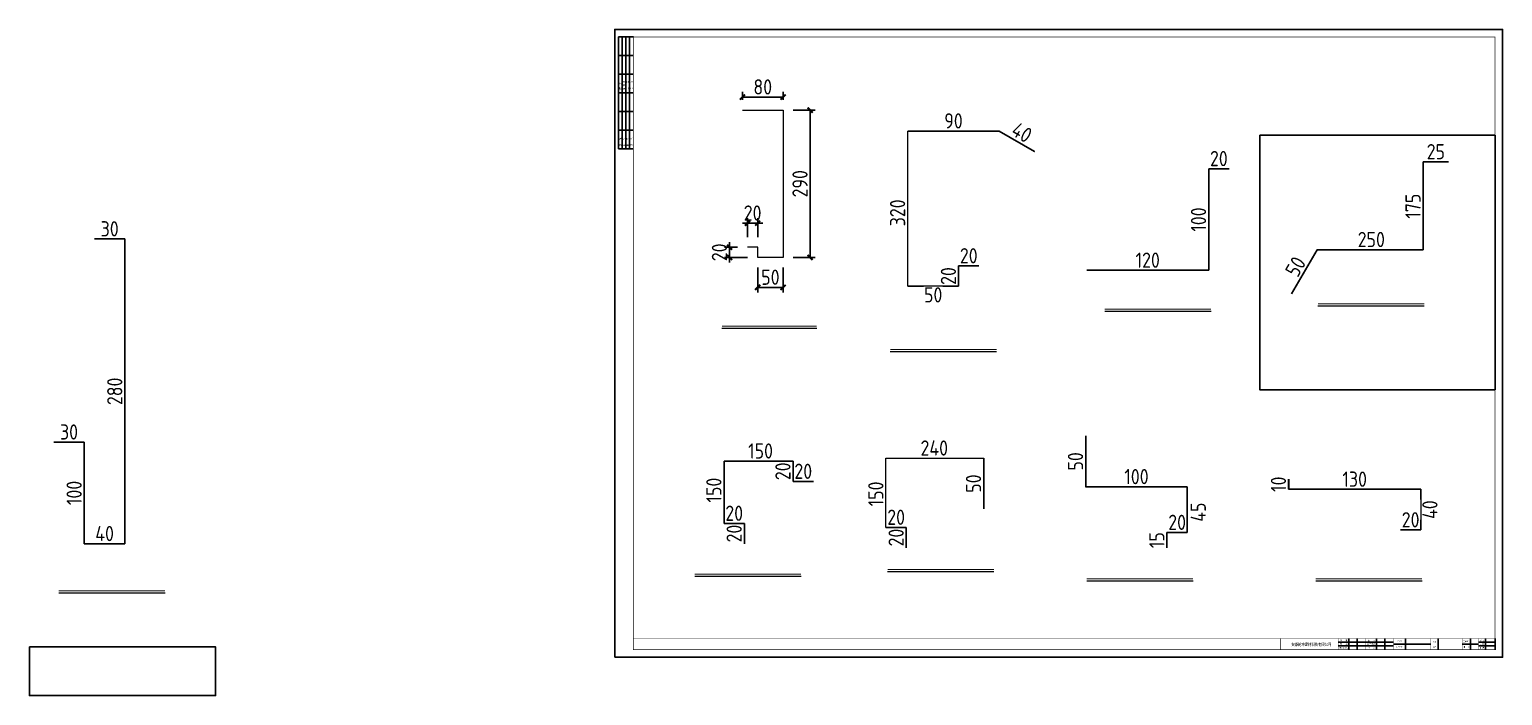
# Model space of a CAD drawing. Extents: x -196983 to 471790, y -783661 to 190401.
# Drawn here: x 329016 to 358007, y -9425 to 3690 of the extents above; entities that cross this region are included whole.
import ezdxf

# ---------------------------------------------------------------- set-up
doc = ezdxf.new("R2010")
doc.units = 0
doc.header["$LTSCALE"] = 1000
doc.header["$MEASUREMENT"] = 0
doc.layers.add('_TCH_MASK', color=7, linetype='Continuous')
doc.layers.add('PUB_TITLE', color=4, linetype='Continuous')
doc.styles.get("Standard").update_dxf_attribs({"font": 'gbenor.shx', "bigfont": 'gbcbig.shx'})
doc.styles.add('图框', font='')
doc.styles.get('图框').set_extended_font_data('SimSun')
doc.dimstyles.get("Standard").update_dxf_attribs({"dimscale": 100, "dimtxt": 3.5, "dimasz": 1, "dimexe": 2.5, "dimexo": 3, "dimgap": 1.5, "dimtad": 1, "dimdec": 0, "dimzin": 0, "dimdsep": 46, "dimtxsty": 'Standard', "dimblk": 'ARCHTICK', "dimcen": 0.09, "dimadec": 0, "dimazin": 0, "dimtfac": 1, "dimtdec": 0, "dimtix": 1, "dimtmove": 2, "dimatfit": 3, "dimfxl": 1, "dimtolj": 1, "dimtzin": 0, "dimarcsym": 0})

# ---------------------------------------------------------------- blocks, each defined once
blk = doc.blocks.new('*D1783')
at = {"layer": '_TCH_MASK', "color": 0, "lineweight": -2}
blk.add_line((349803, -4314), (349803, -5314), dxfattribs=at)
at = {"layer": 'Defpoints', "color": 0}
for p in [(349803, -4314), (349803, -5314), (349803, -5314)]:
    blk.add_point(p, dxfattribs=at)
at = {"layer": '_TCH_MASK', "color": 0, "lineweight": 15, "insert": (349603, -4814), "char_height": 300, "attachment_point": 5, "rotation": 90}
blk.add_mtext('\\A1;50', dxfattribs=at)
blk = doc.blocks.new('_ArchTick')
at = {"color": 0, "linetype": 'ByBlock', "const_width": 0.4}
blk.add_lwpolyline([(-0.5, -0.5), (0.5, 0.5)], dxfattribs=at)
blk = doc.blocks.new('*D1784')
at = {"layer": '_TCH_MASK', "color": 0, "lineweight": -2}
blk.add_line((351803, -5314), (349803, -5314), dxfattribs=at)
at = {"layer": 'Defpoints', "color": 0}
for p in [(349803, -5314), (349803, -5314), (351803, -5314)]:
    blk.add_point(p, dxfattribs=at)
at = {"layer": '_TCH_MASK', "color": 0, "lineweight": 15, "insert": (350803, -5114), "char_height": 300, "attachment_point": 5}
blk.add_mtext('\\A1;100', dxfattribs=at)
blk = doc.blocks.new('*D1785')
at = {"layer": '_TCH_MASK', "color": 0, "lineweight": -2}
blk.add_line((351803, -5314), (351803, -6214), dxfattribs=at)
at = {"layer": 'Defpoints', "color": 0}
for p in [(351803, -5314), (351803, -6214), (351803, -6214)]:
    blk.add_point(p, dxfattribs=at)
at = {"layer": '_TCH_MASK', "color": 0, "lineweight": 15, "insert": (352019, -5814), "char_height": 300, "attachment_point": 5, "rotation": 90}
blk.add_mtext('\\A1;45', dxfattribs=at)
blk = doc.blocks.new('*D1786')
at = {"layer": '_TCH_MASK', "color": 0, "lineweight": -2}
blk.add_line((351403, -6214), (351803, -6214), dxfattribs=at)
at = {"layer": 'Defpoints', "color": 0}
for p in [(351403, -6214), (351803, -6214), (351803, -6214)]:
    blk.add_point(p, dxfattribs=at)
at = {"layer": '_TCH_MASK', "color": 0, "lineweight": 15, "insert": (351603, -6014), "char_height": 300, "attachment_point": 5}
blk.add_mtext('\\A1;20', dxfattribs=at)
blk = doc.blocks.new('*D1787')
at = {"layer": '_TCH_MASK', "color": 0, "lineweight": -2}
blk.add_line((351403, -6514), (351403, -6214), dxfattribs=at)
at = {"layer": 'Defpoints', "color": 0}
for p in [(351403, -6214), (351403, -6214), (351403, -6514)]:
    blk.add_point(p, dxfattribs=at)
at = {"layer": '_TCH_MASK', "color": 0, "lineweight": 15, "insert": (351203, -6364), "char_height": 300, "attachment_point": 5, "rotation": 90}
blk.add_mtext('\\A1;15', dxfattribs=at)
blk = doc.blocks.new('*D1788')
at = {"layer": '_TCH_MASK', "color": 0, "lineweight": -2}
blk.add_line((353798, -5164), (353798, -5364), dxfattribs=at)
at = {"layer": 'Defpoints', "color": 0}
for p in [(353798, -5164), (353798, -5364), (353798, -5364)]:
    blk.add_point(p, dxfattribs=at)
at = {"layer": '_TCH_MASK', "color": 0, "lineweight": 15, "insert": (353598, -5264), "char_height": 300, "attachment_point": 5, "rotation": 90}
blk.add_mtext('\\A1;10', dxfattribs=at)
blk = doc.blocks.new('*D1789')
at = {"layer": '_TCH_MASK', "color": 0, "lineweight": -2}
blk.add_line((353798, -5364), (356398, -5364), dxfattribs=at)
at = {"layer": 'Defpoints', "color": 0}
for p in [(353798, -5364), (356398, -5364), (356398, -5364)]:
    blk.add_point(p, dxfattribs=at)
at = {"layer": '_TCH_MASK', "color": 0, "lineweight": 15, "insert": (355098, -5164), "char_height": 300, "attachment_point": 5}
blk.add_mtext('\\A1;130', dxfattribs=at)
blk = doc.blocks.new('*D1790')
at = {"layer": '_TCH_MASK', "color": 0, "lineweight": -2}
for p, q in [((356398, -5364), (356398, -5564)), ((356398, -6164), (356398, -5964))]:
    blk.add_line(p, q, dxfattribs=at)
at = {"layer": 'Defpoints', "color": 0}
for p in [(356398, -5364), (356398, -6164), (356398, -6164)]:
    blk.add_point(p, dxfattribs=at)
at = {"layer": '_TCH_MASK', "color": 0, "lineweight": 15, "insert": (356578, -5764), "char_height": 300, "attachment_point": 5, "rotation": 90}
blk.add_mtext('\\A1;40', dxfattribs=at)
blk = doc.blocks.new('*D1791')
at = {"layer": '_TCH_MASK', "color": 0, "lineweight": -2}
blk.add_line((355998, -6164), (356398, -6164), dxfattribs=at)
at = {"layer": 'Defpoints', "color": 0}
for p in [(355998, -6164), (356398, -6164), (356398, -6164)]:
    blk.add_point(p, dxfattribs=at)
at = {"layer": '_TCH_MASK', "color": 0, "lineweight": 15, "insert": (356198, -5964), "char_height": 300, "attachment_point": 5}
blk.add_mtext('\\A1;20', dxfattribs=at)
blk = doc.blocks.new('*D1838')
at = {"layer": '_TCH_MASK', "color": 0, "lineweight": -2}
blk.add_line((346273, -6514), (346273, -6114), dxfattribs=at)
at = {"layer": 'Defpoints', "color": 0}
for p in [(346273, -6114), (346273, -6114), (346273, -6514)]:
    blk.add_point(p, dxfattribs=at)
at = {"layer": '_TCH_MASK', "color": 0, "lineweight": 15, "insert": (346073, -6314), "char_height": 300, "attachment_point": 5, "rotation": 90}
blk.add_mtext('\\A1;20', dxfattribs=at)
blk = doc.blocks.new('*D1839')
at = {"layer": '_TCH_MASK', "color": 0, "lineweight": -2}
blk.add_line((346273, -6114), (345873, -6114), dxfattribs=at)
at = {"layer": 'Defpoints', "color": 0}
for p in [(345873, -6114), (345873, -6114), (346273, -6114)]:
    blk.add_point(p, dxfattribs=at)
at = {"layer": '_TCH_MASK', "color": 0, "lineweight": 15, "insert": (346073, -5914), "char_height": 300, "attachment_point": 5}
blk.add_mtext('\\A1;20', dxfattribs=at)
blk = doc.blocks.new('*D1840')
at = {"layer": '_TCH_MASK', "color": 0, "lineweight": -2}
blk.add_line((347796, -4751), (347796, -5751), dxfattribs=at)
at = {"layer": 'Defpoints', "color": 0}
for p in [(347796, -4751), (347796, -5751), (347796, -5751)]:
    blk.add_point(p, dxfattribs=at)
at = {"layer": '_TCH_MASK', "color": 0, "lineweight": 15, "insert": (347596, -5251), "char_height": 300, "attachment_point": 5, "rotation": 90}
blk.add_mtext('\\A1;50', dxfattribs=at)
blk = doc.blocks.new('*D1841')
at = {"layer": '_TCH_MASK', "color": 0, "lineweight": -2}
blk.add_line((344445, -5209), (344045, -5209), dxfattribs=at)
at = {"layer": 'Defpoints', "color": 0}
for p in [(344045, -5209), (344045, -5209), (344445, -5209)]:
    blk.add_point(p, dxfattribs=at)
at = {"layer": '_TCH_MASK', "color": 0, "lineweight": 15, "insert": (344245, -5009), "char_height": 300, "attachment_point": 5}
blk.add_mtext('\\A1;20', dxfattribs=at)
blk = doc.blocks.new('*D1825')
at = {"layer": '_TCH_MASK', "color": 0, "lineweight": -2}
blk.add_line((344045, -5209), (344045, -4809), dxfattribs=at)
at = {"layer": 'Defpoints', "color": 0}
for p in [(344045, -4809), (344045, -4809), (344045, -5209)]:
    blk.add_point(p, dxfattribs=at)
at = {"layer": '_TCH_MASK', "color": 0, "lineweight": 15, "insert": (343845, -5009), "char_height": 300, "attachment_point": 5, "rotation": 90}
blk.add_mtext('\\A1;20', dxfattribs=at)
blk = doc.blocks.new('*D1826')
at = {"layer": '_TCH_MASK', "color": 0, "lineweight": -2}
blk.add_line((343086, -6035), (342686, -6035), dxfattribs=at)
at = {"layer": 'Defpoints', "color": 0}
for p in [(342686, -6035), (342686, -6035), (343086, -6035)]:
    blk.add_point(p, dxfattribs=at)
at = {"layer": '_TCH_MASK', "color": 0, "lineweight": 15, "insert": (342886, -5835), "char_height": 300, "attachment_point": 5}
blk.add_mtext('\\A1;20', dxfattribs=at)
blk = doc.blocks.new('*D1827')
at = {"layer": '_TCH_MASK', "color": 0, "lineweight": -2}
blk.add_line((343086, -6435), (343086, -6035), dxfattribs=at)
at = {"layer": 'Defpoints', "color": 0}
for p in [(343086, -6035), (343086, -6035), (343086, -6435)]:
    blk.add_point(p, dxfattribs=at)
at = {"layer": '_TCH_MASK', "color": 0, "lineweight": 15, "insert": (342886, -6235), "char_height": 300, "attachment_point": 5, "rotation": 90}
blk.add_mtext('\\A1;20', dxfattribs=at)
blk = doc.blocks.new('*D1828')
at = {"layer": '_TCH_MASK', "color": 0, "lineweight": -2}
blk.add_line((356945, 1084), (356445, 1084), dxfattribs=at)
at = {"layer": 'Defpoints', "color": 0}
for p in [(356445, 1084), (356445, 1084), (356945, 1084)]:
    blk.add_point(p, dxfattribs=at)
at = {"layer": '_TCH_MASK', "color": 0, "lineweight": 15, "insert": (356695, 1284), "char_height": 300, "attachment_point": 5}
blk.add_mtext('\\A1;25', dxfattribs=at)
blk = doc.blocks.new('*D1829')
at = {"layer": '_TCH_MASK', "color": 0, "lineweight": -2}
blk.add_line((353857, -1512), (354357, -646), dxfattribs=at)
at = {"layer": 'Defpoints', "color": 0}
for p in [(354357, -646), (354357, -646), (353857, -1512)]:
    blk.add_point(p, dxfattribs=at)
at = {"layer": '_TCH_MASK', "color": 0, "lineweight": 15, "insert": (353934, -979), "char_height": 300, "attachment_point": 5, "rotation": 60}
blk.add_mtext('\\A1;50', dxfattribs=at)
blk = doc.blocks.new('*D1830')
at = {"layer": '_TCH_MASK', "color": 0, "lineweight": -2}
blk.add_line((349824, -1052), (352224, -1052), dxfattribs=at)
at = {"layer": 'Defpoints', "color": 0}
for p in [(349824, -1052), (352224, -1052), (352224, -1052)]:
    blk.add_point(p, dxfattribs=at)
at = {"layer": '_TCH_MASK', "color": 0, "lineweight": 15, "insert": (351024, -852), "char_height": 300, "attachment_point": 5}
blk.add_mtext('\\A1;120', dxfattribs=at)
blk = doc.blocks.new('*D1831')
at = {"layer": '_TCH_MASK', "color": 0, "lineweight": -2}
blk.add_line((352224, 948), (352224, -1052), dxfattribs=at)
at = {"layer": 'Defpoints', "color": 0}
for p in [(352224, 948), (352224, -1052), (352224, -1052)]:
    blk.add_point(p, dxfattribs=at)
at = {"layer": '_TCH_MASK', "color": 0, "lineweight": 15, "insert": (352024, -52), "char_height": 300, "attachment_point": 5, "rotation": 90}
blk.add_mtext('\\A1;100', dxfattribs=at)
blk = doc.blocks.new('*D1832')
at = {"layer": '_TCH_MASK', "color": 0, "lineweight": -2}
blk.add_line((352224, 948), (352624, 948), dxfattribs=at)
at = {"layer": 'Defpoints', "color": 0}
for p in [(352224, 948), (352624, 948), (352624, 948)]:
    blk.add_point(p, dxfattribs=at)
at = {"layer": '_TCH_MASK', "color": 0, "lineweight": 15, "insert": (352424, 1148), "char_height": 300, "attachment_point": 5}
blk.add_mtext('\\A1;20', dxfattribs=at)
blk = doc.blocks.new('*D1833')
at = {"layer": '_TCH_MASK', "color": 0, "lineweight": -2}
blk.add_line((347702, -965), (347302, -965), dxfattribs=at)
at = {"layer": 'Defpoints', "color": 0}
for p in [(347302, -965), (347302, -965), (347702, -965)]:
    blk.add_point(p, dxfattribs=at)
at = {"layer": '_TCH_MASK', "color": 0, "lineweight": 15, "insert": (347502, -765), "char_height": 300, "attachment_point": 5}
blk.add_mtext('\\A1;20', dxfattribs=at)
blk = doc.blocks.new('*D1834')
at = {"layer": '_TCH_MASK', "color": 0, "lineweight": -2}
blk.add_line((347302, -965), (347302, -1365), dxfattribs=at)
at = {"layer": 'Defpoints', "color": 0}
for p in [(347302, -965), (347302, -1365), (347302, -1365)]:
    blk.add_point(p, dxfattribs=at)
at = {"layer": '_TCH_MASK', "color": 0, "lineweight": 15, "insert": (347102, -1165), "char_height": 300, "attachment_point": 5, "rotation": 90}
blk.add_mtext('\\A1;20', dxfattribs=at)
blk = doc.blocks.new('*D1835')
at = {"layer": '_TCH_MASK', "color": 0, "lineweight": -2}
for p, q in [((346302, -1365), (346614, -1365)), ((347302, -1365), (346989, -1365))]:
    blk.add_line(p, q, dxfattribs=at)
at = {"layer": 'Defpoints', "color": 0}
for p in [(346302, -1365), (347302, -1365), (347302, -1365)]:
    blk.add_point(p, dxfattribs=at)
at = {"layer": '_TCH_MASK', "color": 0, "lineweight": 15, "insert": (346802, -1535), "char_height": 300, "attachment_point": 5}
blk.add_mtext('\\A1;50', dxfattribs=at)
blk = doc.blocks.new('*D1836')
at = {"layer": '_TCH_MASK', "color": 0, "lineweight": -2}
blk.add_line((346302, 1690), (348102, 1690), dxfattribs=at)
at = {"layer": 'Defpoints', "color": 0}
for p in [(346302, 1690), (348102, 1690), (348102, 1690)]:
    blk.add_point(p, dxfattribs=at)
at = {"layer": '_TCH_MASK', "color": 0, "lineweight": 15, "insert": (347202, 1890), "char_height": 300, "attachment_point": 5}
blk.add_mtext('\\A1;90', dxfattribs=at)
blk = doc.blocks.new('*D1837')
at = {"layer": '_TCH_MASK', "color": 0, "lineweight": -2}
blk.add_line((348102, 1690), (348794, 1290), dxfattribs=at)
at = {"layer": 'Defpoints', "color": 0}
for p in [(348102, 1690), (348794, 1290), (348794, 1290)]:
    blk.add_point(p, dxfattribs=at)
at = {"layer": '_TCH_MASK', "color": 0, "lineweight": 15, "insert": (348548, 1664), "char_height": 300, "attachment_point": 5, "rotation": 330}
blk.add_mtext('\\A1;40', dxfattribs=at)
blk = doc.blocks.new('*D1820')
at = {"layer": '_TCH_MASK', "color": 0, "lineweight": -2}
for p, q in [((343048, 2302), (343048, 2459)), ((343848, 2359), (343048, 2359)), ((343848, 2302), (343848, 2459))]:
    blk.add_line(p, q, dxfattribs=at)
at = {"layer": 'Defpoints', "color": 0}
for p in [(343048, 2359), (343048, 2102), (343848, 2102)]:
    blk.add_point(p, dxfattribs=at)
at = {"layer": '_TCH_MASK', "color": 0, "lineweight": -2, "xscale": 100, "yscale": 100, "zscale": 100, "rotation": 180}
blk.add_blockref('_ArchTick', (343048, 2359), dxfattribs=at)
at = {"layer": '_TCH_MASK', "color": 0, "lineweight": -2, "xscale": 100, "yscale": 100, "zscale": 100}
blk.add_blockref('_ArchTick', (343848, 2359), dxfattribs=at)
at = {"layer": '_TCH_MASK', "color": 0, "lineweight": 15, "insert": (343448, 2559), "char_height": 300, "attachment_point": 5}
blk.add_mtext('\\A1;80', dxfattribs=at)
blk = doc.blocks.new('*D1821')
at = {"layer": '_TCH_MASK', "color": 0, "lineweight": -2}
for p, q in [((344048, 2102), (344481, 2102)), ((344381, 2102), (344381, -798)), ((344048, -798), (344481, -798))]:
    blk.add_line(p, q, dxfattribs=at)
at = {"layer": 'Defpoints', "color": 0}
for p in [(343848, 2102), (343848, -798), (344381, -798)]:
    blk.add_point(p, dxfattribs=at)
at = {"layer": '_TCH_MASK', "color": 0, "lineweight": -2, "xscale": 100, "yscale": 100, "zscale": 100}
for p, rotation in [((344381, 2102), 90), ((344381, -798), 270)]:
    blk.add_blockref('_ArchTick', p, dxfattribs=dict(at, rotation=rotation))
at = {"layer": '_TCH_MASK', "color": 0, "lineweight": 15, "insert": (344181, 652), "char_height": 300, "attachment_point": 5, "rotation": 90}
blk.add_mtext('\\A1;290', dxfattribs=at)
blk = doc.blocks.new('*D1822')
at = {"layer": '_TCH_MASK', "color": 0, "lineweight": -2}
for p, q in [((343348, -998), (343348, -1488)), ((343848, -998), (343848, -1488)), ((343348, -1388), (343848, -1388))]:
    blk.add_line(p, q, dxfattribs=at)
at = {"layer": 'Defpoints', "color": 0}
for p in [(343348, -798), (343848, -798), (343848, -1388)]:
    blk.add_point(p, dxfattribs=at)
at = {"layer": '_TCH_MASK', "color": 0, "lineweight": -2, "xscale": 100, "yscale": 100, "zscale": 100, "rotation": 180}
blk.add_blockref('_ArchTick', (343348, -1388), dxfattribs=at)
at = {"layer": '_TCH_MASK', "color": 0, "lineweight": -2, "xscale": 100, "yscale": 100, "zscale": 100}
blk.add_blockref('_ArchTick', (343848, -1388), dxfattribs=at)
at = {"layer": '_TCH_MASK', "color": 0, "lineweight": 15, "insert": (343598, -1188), "char_height": 300, "attachment_point": 5}
blk.add_mtext('\\A1;50', dxfattribs=at)
blk = doc.blocks.new('*D1823')
at = {"layer": '_TCH_MASK', "color": 0, "lineweight": -2}
for p, q in [((342795, -598), (342795, -498)), ((342948, -598), (342695, -598)), ((343148, -798), (342695, -798)), ((342795, -798), (342795, -598)), ((342795, -798), (342795, -898))]:
    blk.add_line(p, q, dxfattribs=at)
at = {"layer": 'Defpoints', "color": 0}
for p in [(342795, -598), (343148, -598), (343348, -798)]:
    blk.add_point(p, dxfattribs=at)
at = {"layer": '_TCH_MASK', "color": 0, "lineweight": -2, "xscale": 100, "yscale": 100, "zscale": 100}
for p, rotation in [((342795, -598), 270), ((342795, -798), 90)]:
    blk.add_blockref('_ArchTick', p, dxfattribs=dict(at, rotation=rotation))
at = {"layer": '_TCH_MASK', "color": 0, "lineweight": 15, "insert": (342595, -698), "char_height": 300, "attachment_point": 5, "rotation": 90}
blk.add_mtext('\\A1;20', dxfattribs=at)
blk = doc.blocks.new('*D1824')
at = {"layer": '_TCH_MASK', "color": 0, "lineweight": -2}
for p, q in [((343148, -124), (343048, -124)), ((343148, -398), (343148, -24)), ((343148, -124), (343348, -124)), ((343348, -398), (343348, -24)), ((343348, -124), (343448, -124))]:
    blk.add_line(p, q, dxfattribs=at)
at = {"layer": 'Defpoints', "color": 0}
for p in [(343348, -124), (343148, -598), (343348, -598)]:
    blk.add_point(p, dxfattribs=at)
at = {"layer": '_TCH_MASK', "color": 0, "lineweight": -2, "xscale": 100, "yscale": 100, "zscale": 100}
blk.add_blockref('_ArchTick', (343148, -124), dxfattribs=at)
at = {"layer": '_TCH_MASK', "color": 0, "lineweight": -2, "xscale": 100, "yscale": 100, "zscale": 100, "rotation": 180}
blk.add_blockref('_ArchTick', (343348, -124), dxfattribs=at)
at = {"layer": '_TCH_MASK', "color": 0, "lineweight": 15, "insert": (343248, 76), "char_height": 300, "attachment_point": 5}
blk.add_mtext('\\A1;20', dxfattribs=at)
blk = doc.blocks.new('$titleblk$00000095')
for p, q in [((-150, 20), (-150, 0)), ((-150, 20), (0, 20)), ((-125, 20), (-125, 0)), ((-100, 20), (-100, 0)), ((-75, 20), (-75, 0)), ((-75, 20), (-75, 0)), ((-50, 20), (-50, 0)), ((-25, 20), (-25, 0)), ((0, 20), (0, 0)), ((-150, 15), (-75, 15)), ((-150, 10), (-75, 10)), ((-150, 5), (-75, 5)), ((-75, 15), (0, 15)), ((-75, 10), (0, 10)), ((-75, 5), (0, 5))]:
    blk.add_line(p, q)
at = {"width": 0.8}
for s, p in [('建   筑', (-146.4, 15.6)), ('结   构', (-146.4, 10.9)), ('通   讯', (-146.4, 0.9)), ('电   气', (-146.4, 5.6)), ('给 排 水', (-71, 10.9)), ('暖  通', (-70.3, 15.7)), ('工   艺', (-70.3, 6.1)), ('自   控', (-70.3, 1.2))]:
    blk.add_text(s, height=3.51, dxfattribs=at).set_placement(p)
blk = doc.blocks.new('新块')
for p, q in [((-5840, 800), (-8800, 800)), ((-8240, 400), (-8240, 1000)), ((-7780, 400), (-7780, 1000)), ((-6760, 400), (-6760, 1000)), ((-6300, 400), (-6300, 1000)), ((-5200, 400), (-5200, 1000)), ((-3440, 400), (-3440, 1000)), ((-1720, 400), (-1720, 1000)), ((-400, 800), (-1280, 800)), ((-920, 400), (-920, 1000)), ((-400, 400), (-400, 1000)), ((-5840, 600), (-8800, 600)), ((-5840, 700), (-3840, 700)), ((-2160, 700), (-1280, 700)), ((-400, 600), (-1280, 600))]:
    blk.add_line(p, q)
for points, const_width in [([(-11880, 400), (-11880, 1000), (-400, 1000)], 32), ([(-8800, 400), (-8800, 1000)], 20), ([(-7320, 400), (-7320, 1000)], 20), ([(-5840, 400), (-5840, 1000)], 20), ([(-3840, 400), (-3840, 1000)], 20), ([(-2160, 400), (-2160, 1000)], 20), ([(-1280, 400), (-1280, 1000)], 20)]:
    blk.add_lwpolyline(points, dxfattribs=dict(const_width=const_width))
at = {"layer": 'PUB_TITLE'}
blk.add_lwpolyline([(-47560, 0), (0, 0), (0, 33640), (-47560, 33640)], close=True, dxfattribs=at)
at = {"layer": 'PUB_TITLE', "const_width": 40}
blk.add_lwpolyline([(-46560, 400), (-400, 400), (-400, 33240), (-46560, 33240)], close=True, dxfattribs=at)
at = {"layer": 'PUB_TITLE', "const_width": 32}
blk.add_lwpolyline([(-400, 1000), (-46560, 1000)], dxfattribs=at)
at = {"layer": 'PUB_TITLE', "xscale": 40, "yscale": 40, "zscale": 40, "rotation": 90}
blk.add_blockref('$titleblk$00000095', (-46560, 33240), dxfattribs=at)
at = {"style": '图框', "width": 0.8}
for s, height, p in [('审    定', 80, (-8701, 854)), ('校    对', 80, (-7217, 851)), ('工程名称', 80, (-5712, 794)), ('图纸', 80, (-3732, 778)), ('工程编号', 80, (-2112, 803)), ('阶 段', 80, (-1205, 851)), ('安徽乾坤建材科技有限公司', 160, (-11315, 604)), ('项目负责人', 80, (-8739, 457)), ('审    核', 80, (-8702, 659)), ('设计负责人', 80, (-7265, 659)), ('设 计 人', 80, (-7213, 457)), ('项目名称', 80, (-5712, 494)), ('名称', 80, (-3732, 498)), ('图   号', 80, (-2098, 504)), ('比 例', 80, (-1211, 457)), ('日 期', 80, (-1212, 659))]:
    blk.add_text(s, height=height, dxfattribs=at).set_placement(p)
for tag, p in [('审定人', (-8147, 838)), ('校对', (-6621, 837)), ('工程名称', (-5026, 781)), ('阶段', (-810, 832)), ('项目负责人', (-8228, 444)), ('审核人', (-8147, 641)), ('设计负责人', (-6745, 649)), ('设计人', (-6659, 447)), ('项目名称', (-5026, 479)), ('图名', (-3347, 649)), ('图号', (-1657, 502)), ('日期', (-905, 632)), ('比例', (-810, 446))]:
    blk.add_attdef(tag, p, '', height=120)
blk = doc.blocks.new('*D1850')
at = {"layer": '_TCH_MASK', "color": 0, "lineweight": -2}
blk.add_line((329495, -4435), (330095, -4435), dxfattribs=at)
at = {"layer": 'Defpoints', "color": 0}
for p in [(329495, -4435), (330095, -4435), (330095, -4435)]:
    blk.add_point(p, dxfattribs=at)
at = {"layer": '_TCH_MASK', "color": 0, "lineweight": 15, "insert": (329795, -4235), "char_height": 300, "attachment_point": 5}
blk.add_mtext('\\A1;30', dxfattribs=at)
blk = doc.blocks.new('*D1851')
at = {"layer": '_TCH_MASK', "color": 0, "lineweight": -2}
blk.add_line((330095, -4435), (330095, -6435), dxfattribs=at)
at = {"layer": 'Defpoints', "color": 0}
for p in [(330095, -4435), (330095, -6435), (330095, -6435)]:
    blk.add_point(p, dxfattribs=at)
at = {"layer": '_TCH_MASK', "color": 0, "lineweight": 15, "insert": (329895, -5435), "char_height": 300, "attachment_point": 5, "rotation": 90}
blk.add_mtext('\\A1;100', dxfattribs=at)
blk = doc.blocks.new('*D1852')
at = {"layer": '_TCH_MASK', "color": 0, "lineweight": -2}
blk.add_line((330895, -6435), (330095, -6435), dxfattribs=at)
at = {"layer": 'Defpoints', "color": 0}
for p in [(330095, -6435), (330095, -6435), (330895, -6435)]:
    blk.add_point(p, dxfattribs=at)
at = {"layer": '_TCH_MASK', "color": 0, "lineweight": 15, "insert": (330495, -6235), "char_height": 300, "attachment_point": 5}
blk.add_mtext('\\A1;40', dxfattribs=at)
blk = doc.blocks.new('*D1853')
at = {"layer": '_TCH_MASK', "color": 0, "lineweight": -2}
blk.add_line((330895, -6435), (330895, -435), dxfattribs=at)
at = {"layer": 'Defpoints', "color": 0}
for p in [(330895, -435), (330895, -435), (330895, -6435)]:
    blk.add_point(p, dxfattribs=at)
at = {"layer": '_TCH_MASK', "color": 0, "lineweight": 15, "insert": (330695, -3435), "char_height": 300, "attachment_point": 5, "rotation": 90}
blk.add_mtext('\\A1;280', dxfattribs=at)
blk = doc.blocks.new('*D1854')
at = {"layer": '_TCH_MASK', "color": 0, "lineweight": -2}
blk.add_line((330295, -435), (330895, -435), dxfattribs=at)
at = {"layer": 'Defpoints', "color": 0}
for p in [(330295, -435), (330895, -435), (330895, -435)]:
    blk.add_point(p, dxfattribs=at)
at = {"layer": '_TCH_MASK', "color": 0, "lineweight": 15, "insert": (330595, -235), "char_height": 300, "attachment_point": 5}
blk.add_mtext('\\A1;30', dxfattribs=at)

msp = doc.modelspace()

# ---------------------------------------------------------------- linework, layer by layer
at = {"color": 3}
for points in [[(357860.4, -3406.2), (353233, -3406.2), (353233, 1608.7), (357860.4, 1608.7)], [(329016, -8468.4), (332679.1, -8468.4), (332679.1, -9424.6), (329016, -9424.6)]]:
    msp.add_lwpolyline(points, close=True, dxfattribs=at)
at = {"layer": '_TCH_MASK', "lineweight": 15}
for p, q in [((343048.2, 2102.3), (343848.2, 2102.3)), ((343848.2, 2102.3), (343848.2, -797.7)), ((346301.6, -1365.1), (346301.6, 1690.4)), ((346301.6, 1690.4), (348101.6, 1690.4)), ((346301.6, -1365.1), (346301.6, 1690.4)), ((348101.6, 1690.4), (348794.4, 1290.4)), ((352624.1, 948), (352224.1, 948)), ((352224.1, 948), (352224.1, -1052)), ((356445.3, -645.8), (356445.3, 1083.9)), ((356445.3, 1083.9), (356945.3, 1083.9)), ((356445.3, 1083.9), (356445.3, -645.8)), ((330895, -434.8), (330295, -434.8)), ((330895, -6434.8), (330895, -434.8)), ((343348.2, -597.7), (343148.2, -597.7)), ((343348.2, -797.7), (343348.2, -597.7)), ((343848.2, -797.7), (343348.2, -797.7)), ((354357.1, -645.8), (353857.1, -1511.8)), ((354357.1, -645.8), (356445.3, -645.8)), ((356445.3, -645.8), (354357.1, -645.8)), ((347701.6, -965.1), (347301.6, -965.1)), ((347301.6, -965.1), (347301.6, -1365.1)), ((352224.1, -1052), (349824.1, -1052)), ((347301.6, -1365.1), (346301.6, -1365.1)), ((352271.3, -1860.1), (350178.2, -1860.1)), ((356465.6, -1760.1), (354372.5, -1760.1)), ((344510.1, -2197.2), (342645.1, -2197.2)), ((348048.8, -2659.4), (345955.7, -2659.4)), ((349802.6, -4313.8), (349802.6, -5313.8)), ((329495, -4434.8), (330095, -4434.8)), ((330095, -4434.8), (330095, -6434.8)), ((342685.6, -6035.2), (342685.6, -4809.1)), ((342685.6, -4809.1), (344044.5, -4809.1)), ((344044.5, -4809.1), (342685.6, -4809.1)), ((342685.6, -4809.1), (342685.6, -6035.2)), ((344044.5, -4809.1), (344044.5, -5209.1)), ((345873.2, -6113.6), (345873.2, -4750.9)), ((345873.2, -4750.9), (347796, -4750.9)), ((345873.2, -6113.6), (345873.2, -4750.9)), ((345873.2, -4750.9), (347796, -4750.9)), ((347796, -4750.9), (347796, -5750.9)), ((344044.5, -5209.1), (344444.5, -5209.1)), ((353798.3, -5164.2), (353798.3, -5364.2)), ((349802.6, -5313.8), (351802.6, -5313.8)), ((351802.6, -5313.8), (351802.6, -6213.8)), ((353798.3, -5364.2), (356398.3, -5364.2)), ((356398.3, -5364.2), (356398.3, -6164.2)), ((343085.6, -6035.2), (342685.6, -6035.2)), ((343085.6, -6435.2), (343085.6, -6035.2)), ((346273.2, -6113.6), (345873.2, -6113.6)), ((346273.2, -6513.6), (346273.2, -6113.6)), ((351802.6, -6213.8), (351402.6, -6213.8)), ((351402.6, -6213.8), (351402.6, -6513.8)), ((356398.3, -6164.2), (355998.3, -6164.2)), ((330095, -6434.8), (330895, -6434.8)), ((344201.6, -7080.7), (342108.5, -7080.7)), ((347996.9, -6986), (345903.8, -6986)), ((351916.5, -7173.3), (349823.4, -7173.3)), ((356423.3, -7173.3), (354330.2, -7173.3)), ((331686.8, -7406.2), (329593.7, -7406.2))]:
    msp.add_line(p, q, dxfattribs=at)
at = {"layer": '_TCH_MASK', "lineweight": 15, "const_width": 20}
for points in [[(354372.5, -1714.7), (356465.6, -1714.7)], [(350178.2, -1814.8), (352271.3, -1814.8)], [(342645.1, -2151.8), (344510.1, -2151.8)], [(345955.7, -2614.1), (348048.8, -2614.1)], [(345903.8, -6940.6), (347996.9, -6940.6)], [(342108.5, -7035.4), (344201.6, -7035.4)], [(349823.4, -7128), (351916.5, -7128)], [(354330.2, -7128), (356423.3, -7128)], [(329593.7, -7360.9), (331686.8, -7360.9)]]:
    msp.add_lwpolyline(points, dxfattribs=at)

# ---------------------------------------------------------------- block references
at = {"layer": '_TCH_MASK', "color": 0, "lineweight": 15, "xscale": 0.3674089793348685, "yscale": 0.3674089791775259, "zscale": 0.3674089791954135}
msp.add_blockref('新块', (358007.4, -8669.3), dxfattribs=at)

# ---------------------------------------------------------------- texts
at = {"layer": '_TCH_MASK', "lineweight": 15, "char_height": 300, "attachment_point": 5, "rotation": 90}
for s, insert in [('\\A1;320', (346101.6, 79.6)), ('\\A1;175', (356245.3, 211.3)), ('\\A1;150', (342485.6, -5379.6)), ('\\A1;150', (345673.2, -5454.7))]:
    msp.add_mtext(s, dxfattribs=dict(at, insert=insert))
at = {"layer": '_TCH_MASK', "lineweight": 15, "char_height": 300, "attachment_point": 5}
for s, insert in [('\\A1;250', (355424.3, -445.8)), ('\\A1;150', (343404.6, -4609.1)), ('\\A1;240', (346823.4, -4550.9))]:
    msp.add_mtext(s, dxfattribs=dict(at, insert=insert))

# ---------------------------------------------------------------- dimensions: what is measured, and where the dimension line sits
at = {"layer": '_TCH_MASK', "lineweight": 15}
for base, p1, p2, picture, middle in [((343048.2, 2359.2), (343848.2, 2102.3), (343048.2, 2102.3), '*D1820', (343448.2, 2559.2)), ((343348.2, -124.5), (343148.2, -597.7), (343348.2, -597.7), '*D1824', (343248.2, 75.5)), ((343848.2, -1387.9), (343348.2, -797.7), (343848.2, -797.7), '*D1822', (343598.2, -1187.9))]:
    dim = msp.add_linear_dim(base=base, p1=p1, p2=p2, dimstyle='Standard', override={"dimtxt": 3, "dimexe": 1, "dimexo": 2, "dimgap": 0.5, "dimlfac": 0.1}, dxfattribs=at)
    dim.commit()
    dim.dimension.update_dxf_attribs({"geometry": picture, "text_midpoint": middle})
for base, p1, p2, picture, middle in [((344380.6, -797.7), (343848.2, 2102.3), (343848.2, -797.7), '*D1821', (344180.6, 652.3)), ((342795.2, -597.7), (343348.2, -797.7), (343148.2, -597.7), '*D1823', (342595.2, -697.7))]:
    dim = msp.add_linear_dim(base=base, p1=p1, p2=p2, angle=90, dimstyle='Standard', override={"dimtxt": 3, "dimexe": 1, "dimexo": 2, "dimgap": 0.5, "dimlfac": 0.1}, dxfattribs=at)
    dim.commit()
    dim.dimension.update_dxf_attribs({"geometry": picture, "text_midpoint": middle})
for p1, p2, picture, middle in [((346301.6, 1690.4), (348101.6, 1690.4), '*D1836', (347201.6, 1890.4)), ((348101.6, 1690.4), (348794.4, 1290.4), '*D1837', (348548, 1663.6)), ((356945.3, 1083.9), (356445.3, 1083.9), '*D1828', (356695.3, 1283.9)), ((352224.1, 948), (352624.1, 948), '*D1832', (352424.1, 1148)), ((352224.1, 948), (352224.1, -1052), '*D1831', (352024.1, -52)), ((330295, -434.8), (330895, -434.8), '*D1854', (330595, -234.8)), ((347701.6, -965.1), (347301.6, -965.1), '*D1833', (347501.6, -765.1)), ((349824.1, -1052), (352224.1, -1052), '*D1830', (351024.1, -852)), ((353857.1, -1511.8), (354357.1, -645.8), '*D1829', (353933.9, -978.8)), ((347301.6, -965.1), (347301.6, -1365.1), '*D1834', (347101.6, -1165.1)), ((329495, -4434.8), (330095, -4434.8), '*D1850', (329795, -4234.8)), ((349802.6, -4313.8), (349802.6, -5313.8), '*D1783', (349602.6, -4813.8)), ((330095, -4434.8), (330095, -6434.8), '*D1851', (329895, -5434.8)), ((344044.5, -5209.1), (344044.5, -4809.1), '*D1825', (343844.5, -5009.1)), ((344444.5, -5209.1), (344044.5, -5209.1), '*D1841', (344244.5, -5009.1)), ((347796, -4750.9), (347796, -5750.9), '*D1840', (347596, -5250.9)), ((351802.6, -5313.8), (349802.6, -5313.8), '*D1784', (350802.6, -5113.8)), ((353798.3, -5164.2), (353798.3, -5364.2), '*D1788', (353598.3, -5264.2)), ((353798.3, -5364.2), (356398.3, -5364.2), '*D1789', (355098.3, -5164.2)), ((343085.6, -6035.2), (342685.6, -6035.2), '*D1826', (342885.6, -5835.2)), ((346273.2, -6113.6), (345873.2, -6113.6), '*D1839', (346073.2, -5913.6)), ((355998.3, -6164.2), (356398.3, -6164.2), '*D1791', (356198.3, -5964.2)), ((330895, -6434.8), (330095, -6434.8), '*D1852', (330495, -6234.8)), ((343085.6, -6435.2), (343085.6, -6035.2), '*D1827', (342885.6, -6235.2)), ((346273.2, -6513.6), (346273.2, -6113.6), '*D1838', (346073.2, -6313.6)), ((351402.6, -6213.8), (351802.6, -6213.8), '*D1786', (351602.6, -6013.8)), ((351402.6, -6513.8), (351402.6, -6213.8), '*D1787', (351202.6, -6363.8))]:
    dim = msp.add_aligned_dim(p1=p1, p2=p2, distance=0, dimstyle='Standard', override={"dimtxt": 3, "dimasz": 0, "dimexe": 0, "dimexo": 0, "dimgap": 0.5, "dimlfac": 0.05}, dxfattribs=at)
    dim.commit()
    dim.dimension.update_dxf_attribs({"geometry": picture, "text_midpoint": middle})
dim = msp.add_aligned_dim(p1=(330895, -6434.8), p2=(330895, -434.8), distance=0, text='280', dimstyle='Standard', override={"dimtxt": 3, "dimasz": 0, "dimexe": 0, "dimexo": 0, "dimgap": 0.5, "dimlfac": 0.05}, dxfattribs=at)
dim.commit()
dim.dimension.update_dxf_attribs({"geometry": '*D1853', "text_midpoint": (330695, -3434.8)})
for base, p1, p2, angle, picture, middle in [((347301.6, -1365.1), (346301.6, -1365.1), (347301.6, -1365.1), 0, '*D1835', (346801.6, -1534.8)), ((351802.6, -6213.8), (351802.6, -5313.8), (351802.6, -6213.8), 270, '*D1785', (352019.3, -5813.8)), ((356398.3, -6164.2), (356398.3, -5364.2), (356398.3, -6164.2), 270, '*D1790', (356578, -5764.2))]:
    dim = msp.add_linear_dim(base=base, p1=p1, p2=p2, angle=angle, dimstyle='Standard', override={"dimtxt": 3, "dimasz": 0, "dimexe": 0, "dimexo": 0, "dimgap": 0.5, "dimlfac": 0.05}, dxfattribs=at)
    dim.commit()
    dim.dimension.update_dxf_attribs({"geometry": picture, "text_midpoint": middle, "dimtype": 161})

doc.saveas('drawing.dxf')
